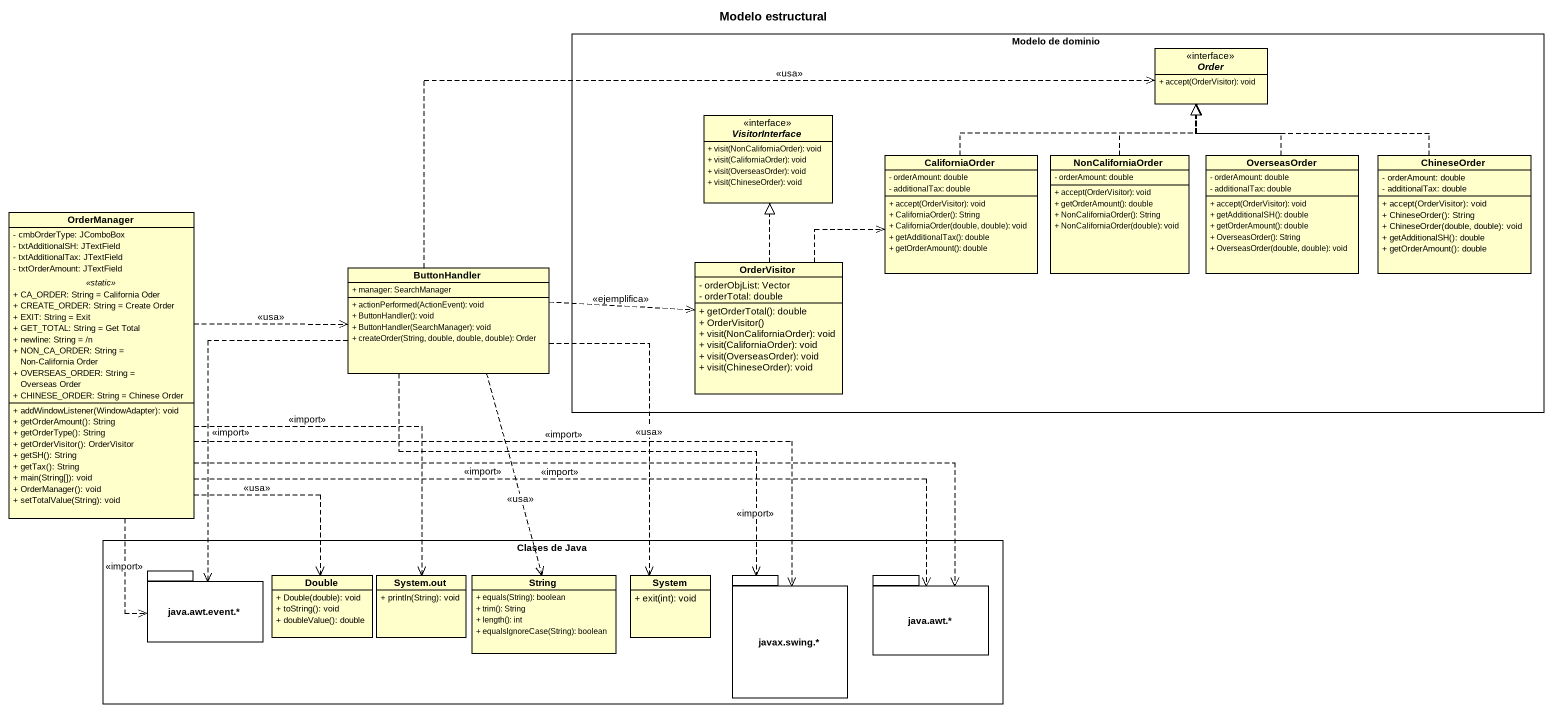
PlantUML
@startuml
title Modelo estructural
hide circle
hide empty members
skinparam classAttributeIconSize 0
rectangle "Modelo de dominio" as Modelo_de_dominio {
  interface Order {
    + accept(OrderVisitor): void
  }
  interface VisitorInterface {
    + visit(NonCaliforniaOrder): void
    + visit(CaliforniaOrder): void
    + visit(OverseasOrder): void
    + visit(ChineseOrder): void
  }
  class CaliforniaOrder {
    - orderAmount: double
    - additionalTax: double
    + accept(OrderVisitor): void
    + CaliforniaOrder(): String
    + CaliforniaOrder(double, double): void
    + getAdditionalTax(): double
    + getOrderAmount(): double
  }
  class NonCaliforniaOrder {
    - orderAmount: double
    + accept(OrderVisitor): void
    + getOrderAmount(): double
    + NonCaliforniaOrder(): String
    + NonCaliforniaOrder(double): void
  }
  class OverseasOrder {
    - orderAmount: double
    - additionalTax: double
    + accept(OrderVisitor): void
    + getAdditionalSH(): double
    + getOrderAmount(): double
    + OverseasOrder(): String
    + OverseasOrder(double, double): void
  }
  class ChineseOrder {
    - orderAmount: double
    - additionalTax: double
    + accept(OrderVisitor): void
    + ChineseOrder(): String
    + ChineseOrder(double, double): void
    + getAdditionalSH(): double
    + getOrderAmount(): double
  }
  class OrderVisitor {
    - orderObjList: Vector
    - orderTotal: double
    + getOrderTotal(): double
    + OrderVisitor()
    + visit(NonCaliforniaOrder): void
    + visit(CaliforniaOrder): void
    + visit(OverseasOrder): void
    + visit(ChineseOrder): void
  }
}
class OrderManager {
  - cmbOrderType: JComboBox
  - txtAdditionalSH: JTextField
  - txtAdditionalTax: JTextField
  - txtOrderAmount: JTextField
  .. <<static>> ..
  + CA_ORDER: String = California Oder
  + CREATE_ORDER: String = Create Order
  + EXIT: String = Exit
  + GET_TOTAL: String = Get Total
  + newline: String = /n
  + NON_CA_ORDER: String = Non-California Order
  + OVERSEAS_ORDER: String = Overseas Order
  + CHINESE_ORDER: String = Chinese Order
  --
  + addWindowListener(WindowAdapter): void
  + getOrderAmount(): String
  + getOrderType(): String
  + getOrderVisitor(): OrderVisitor
  + getSH(): String
  + getTax(): String
  + main(String[]): void
  + OrderManager(): void
  + setTotalValue(String): void
}
class ButtonHandler {
  + manager: SearchManager
  + actionPerformed(ActionEvent): void
  + ButtonHandler(): void
  + ButtonHandler(SearchManager): void
  + createOrder(String, double, double, double): Order
}
rectangle "Clases de Java" as Clases_de_Java {
  package "java.awt.event.*" as java_awt_event {
  }
  class Double {
    + Double(double): void
    + toString(): void
    + doubleValue(): double
  }
  class "System.out" as System_out {
    + println(String): void
  }
  class String {
    + equals(String): boolean
    + trim(): String
    + length(): int
    + equalsIgnoreCase(String): boolean
  }
  class System {
    + exit(int): void
  }
  package "javax.swing.*" as javax_swing {
  }
  package "java.awt.*" as java_awt {
  }
}
CaliforniaOrder .right.|> Order
NonCaliforniaOrder .up.|> Order
OverseasOrder .up.|> Order
ChineseOrder .left.|> Order
OrderManager .right.> ButtonHandler : <<usa>>
OrderManager ..> java_awt_event : <<import>>
OrderManager ..> Double : <<usa>>
OrderManager ..> System_out : <<import>>
OrderManager .right.> javax_swing : <<import>>
OrderManager .right.> java_awt : <<import>>
OrderManager .right.> java_awt : <<import>>
ButtonHandler .right.> Order : <<usa>>
ButtonHandler .right.> OrderVisitor : <<ejemplifica>>
ButtonHandler ..> java_awt_event : <<import>>
ButtonHandler ..> String : <<usa>>
ButtonHandler ..> System : <<usa>>
ButtonHandler ..> javax_swing : <<import>>
OrderVisitor .up.|> VisitorInterface
OrderVisitor .right.> CaliforniaOrder
@enduml
